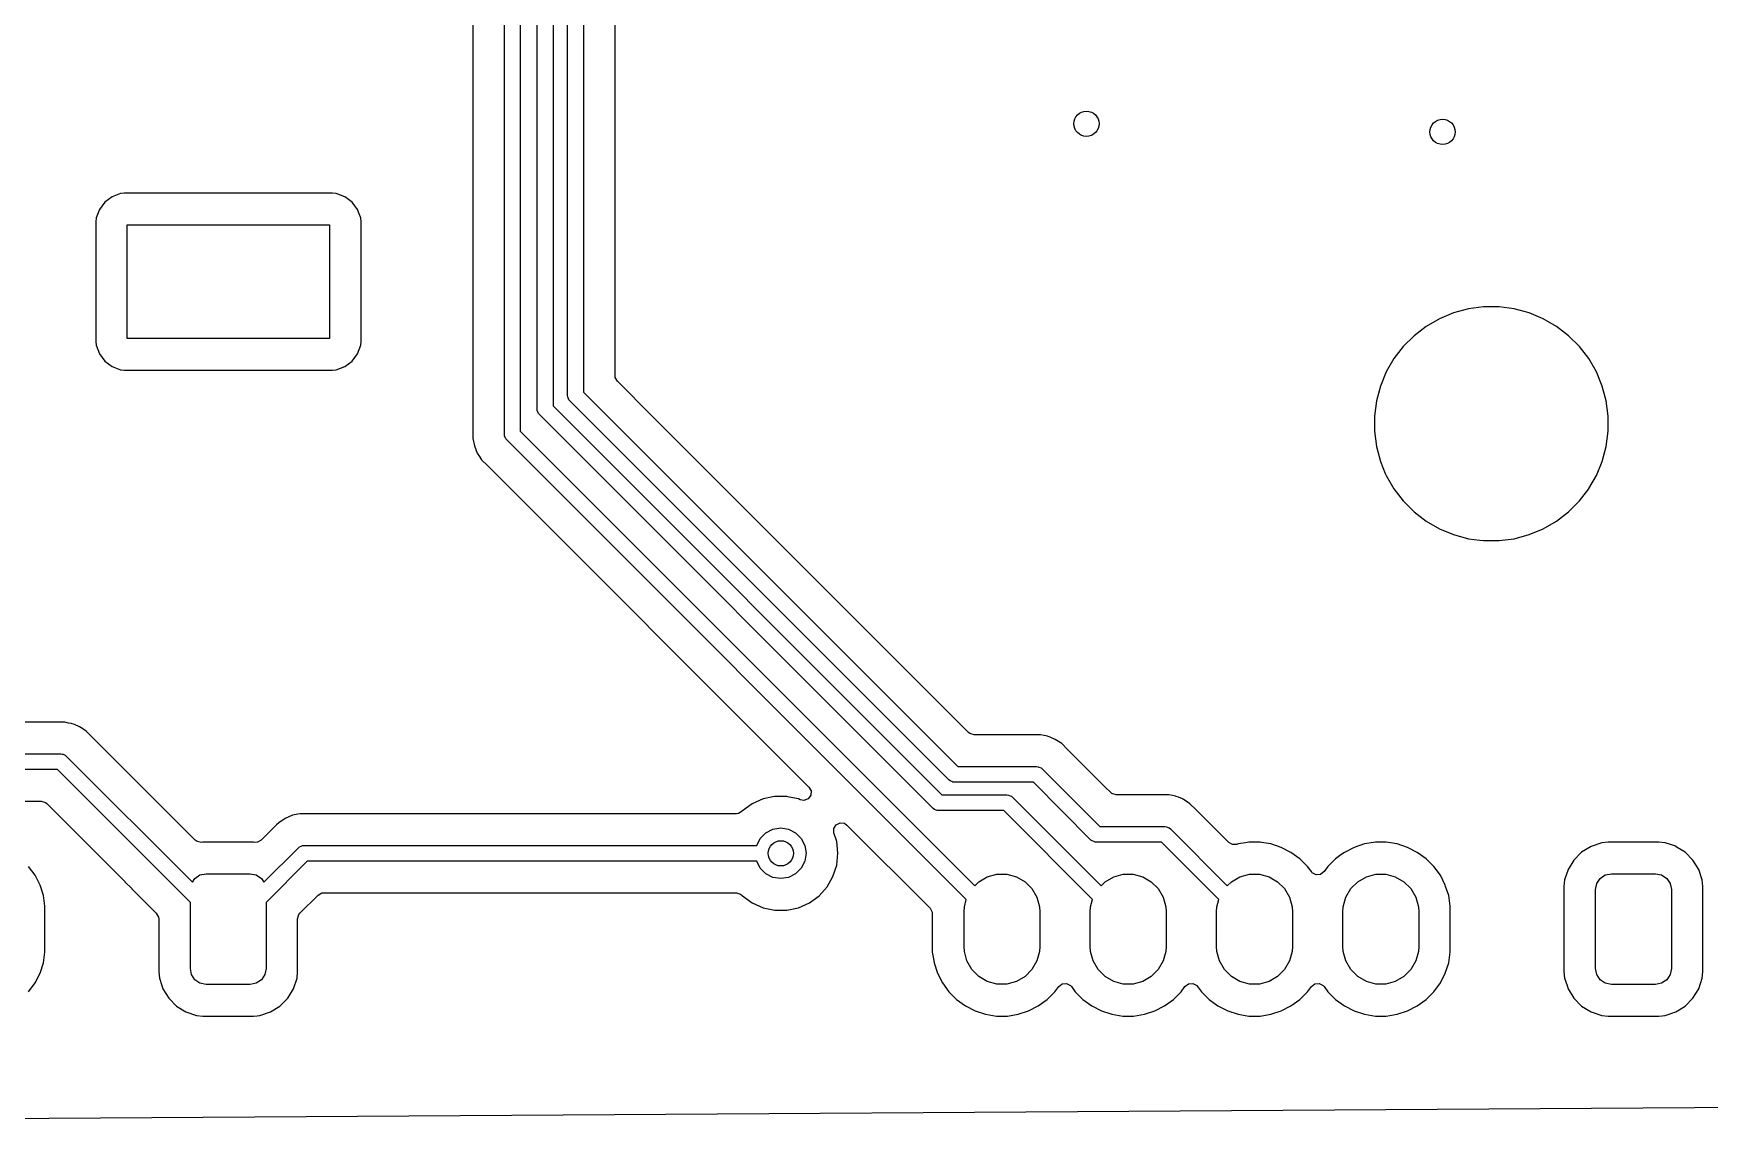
# Model space of a CAD drawing. Extents: x 0.52 to 4.07, y -3.31 to -0.61.
# Drawn here: x 2.261 to 3.305, y -3.303 to -2.621 of the extents above; entities that cross this region are included whole.
import ezdxf

# ---------------------------------------------------------------- set-up
doc = ezdxf.new("R2010")
doc.units = 0
doc.header["$MEASUREMENT"] = 0
doc.layers.add('BLACK', color=7, linetype='CONTINUOUS')

msp = doc.modelspace()

# ---------------------------------------------------------------- linework, layer by layer
at = {"layer": 'BLACK', "linetype": 'CONTINUOUS'}
for p, q in [((2.5935, -2.8465), (2.5935, -1.895)), ((2.6033, -1.8929), (2.6033, -2.8444)), ((2.5844, -1.9739), (2.5844, -2.853)), ((2.5745, -2.855), (2.5745, -1.976)), ((2.5541, -2.8709), (2.5541, -2.0556)), ((2.564, -2.0535), (2.564, -2.8688)), ((2.5344, -2.1285), (2.5344, -2.8733)), ((2.6231, -2.8342), (2.6231, -2.3665)), ((2.305, -2.7261), (2.3016, -2.7306)), ((2.3095, -2.7227), (2.305, -2.7261)), ((2.305, -2.7261), (2.305, -2.7261)), ((2.3148, -2.7207), (2.3095, -2.7227)), ((2.3095, -2.7227), (2.3095, -2.7227)), ((2.3171, -2.7205), (2.3148, -2.7207)), ((2.4469, -2.7205), (2.3171, -2.7205)), ((2.3171, -2.7205), (2.3171, -2.7205)), ((2.4492, -2.7207), (2.4469, -2.7205)), ((2.4469, -2.7205), (2.4469, -2.7205)), ((2.4469, -2.7205), (2.4469, -2.7205)), ((2.4469, -2.7205), (2.4469, -2.7205)), ((2.4546, -2.7227), (2.4492, -2.7207)), ((2.4492, -2.7207), (2.4492, -2.7207)), ((2.4591, -2.7261), (2.4546, -2.7227)), ((2.4546, -2.7227), (2.4546, -2.7227)), ((2.4625, -2.7306), (2.4591, -2.7261)), ((2.4591, -2.7261), (2.4591, -2.7261)), ((2.2996, -2.7359), (2.2993, -2.7383)), ((2.3016, -2.7306), (2.2996, -2.7359)), ((2.3016, -2.7306), (2.3016, -2.7306)), ((2.4635, -2.7333), (2.4625, -2.7306)), ((2.4625, -2.7306), (2.4625, -2.7306)), ((2.4645, -2.7359), (2.4635, -2.7333)), ((2.4647, -2.7383), (2.4645, -2.7359)), ((2.2993, -2.7383), (2.2993, -2.7383)), ((2.2993, -2.7383), (2.2993, -2.7383)), ((2.2993, -2.7383), (2.2993, -2.8129)), ((2.319, -2.811), (2.319, -2.7402)), ((2.319, -2.7402), (2.445, -2.7402)), ((2.445, -2.7402), (2.445, -2.811)), ((2.4647, -2.8129), (2.4647, -2.7383)), ((3.137, -2.7987), (3.1287, -2.8035)), ((3.1458, -2.795), (3.137, -2.7987)), ((3.137, -2.7987), (3.137, -2.7987)), ((3.155, -2.7926), (3.1458, -2.795)), ((3.1645, -2.7913), (3.155, -2.7926)), ((3.1741, -2.7913), (3.1645, -2.7913)), ((3.1645, -2.7913), (3.1645, -2.7913)), ((3.1835, -2.7926), (3.1741, -2.7913)), ((3.1741, -2.7913), (3.1741, -2.7913)), ((3.1928, -2.795), (3.1835, -2.7926)), ((3.2016, -2.7987), (3.1928, -2.795)), ((3.2099, -2.8035), (3.2016, -2.7987)), ((3.2016, -2.7987), (3.2016, -2.7987)), ((3.1212, -2.8093), (3.1144, -2.816)), ((3.1287, -2.8035), (3.1212, -2.8093)), ((3.1212, -2.8093), (3.1212, -2.8093)), ((3.2174, -2.8093), (3.2099, -2.8035)), ((3.2099, -2.8035), (3.2099, -2.8035)), ((3.2099, -2.8035), (3.2099, -2.8035)), ((3.2242, -2.816), (3.2174, -2.8093)), ((3.2174, -2.8093), (3.2174, -2.8093)), ((2.2993, -2.8129), (2.2993, -2.8129)), ((2.2993, -2.8129), (2.2996, -2.8153)), ((2.2996, -2.8153), (2.3016, -2.8206)), ((2.3016, -2.8206), (2.3016, -2.8206)), ((2.3016, -2.8206), (2.305, -2.8251)), ((2.445, -2.811), (2.319, -2.811)), ((2.4591, -2.8251), (2.4625, -2.8206)), ((2.4625, -2.8206), (2.4645, -2.8153)), ((2.4645, -2.8153), (2.4647, -2.8129)), ((3.1144, -2.816), (3.1086, -2.8236)), ((3.1144, -2.816), (3.1144, -2.816)), ((3.23, -2.8236), (3.2242, -2.816)), ((3.2242, -2.816), (3.2242, -2.816)), ((2.305, -2.8251), (2.305, -2.8251)), ((2.305, -2.8251), (2.3095, -2.8285)), ((2.3095, -2.8285), (2.3095, -2.8285)), ((2.3095, -2.8285), (2.3148, -2.8305)), ((2.3148, -2.8305), (2.3148, -2.8305)), ((2.3148, -2.8305), (2.3151, -2.8305)), ((2.3151, -2.8305), (2.3171, -2.8307)), ((2.3171, -2.8307), (2.4469, -2.8307)), ((2.4469, -2.8307), (2.4492, -2.8305)), ((2.4492, -2.8305), (2.4546, -2.8285)), ((2.4546, -2.8285), (2.4591, -2.8251)), ((3.1086, -2.8236), (3.1038, -2.8319)), ((3.2348, -2.8319), (3.23, -2.8236)), ((2.6232, -2.8353), (2.6231, -2.8342)), ((2.6245, -2.8377), (2.6232, -2.8353)), ((2.6462, -2.8594), (2.6245, -2.8377)), ((3.1002, -2.8407), (3.0977, -2.8499)), ((3.1038, -2.8319), (3.1002, -2.8407)), ((3.1038, -2.8319), (3.1038, -2.8319)), ((3.2384, -2.8407), (3.2348, -2.8319)), ((3.2409, -2.8499), (3.2384, -2.8407)), ((2.5936, -2.8474), (2.5935, -2.8465)), ((2.5943, -2.8492), (2.5936, -2.8474)), ((2.5949, -2.8499), (2.5943, -2.8492)), ((2.5943, -2.8492), (2.5943, -2.8492)), ((2.8312, -3.0862), (2.5949, -2.8499)), ((2.6033, -2.8444), (2.8367, -3.0778)), ((3.0977, -2.8499), (3.0964, -2.8594)), ((3.2421, -2.8594), (3.2409, -2.8499)), ((2.5746, -2.856), (2.5745, -2.855)), ((2.5754, -2.8578), (2.5746, -2.856)), ((2.576, -2.8585), (2.5754, -2.8578)), ((2.5754, -2.8578), (2.5754, -2.8578)), ((2.8213, -3.1039), (2.576, -2.8585)), ((2.5844, -2.853), (2.8268, -3.0955)), ((2.8434, -3.0566), (2.6462, -2.8594)), ((3.0964, -2.8594), (3.0964, -2.8689)), ((3.2421, -2.8689), (3.2421, -2.8594)), ((2.5542, -2.8718), (2.5541, -2.8709)), ((2.555, -2.8736), (2.5542, -2.8718)), ((2.564, -2.8688), (2.8473, -3.1521)), ((3.0964, -2.8689), (3.0977, -2.8784)), ((3.2409, -2.8784), (3.2421, -2.8689)), ((2.5344, -2.8733), (2.5354, -2.878)), ((2.5354, -2.878), (2.5354, -2.878)), ((2.5354, -2.878), (2.5372, -2.8825)), ((2.5372, -2.8825), (2.5372, -2.8825)), ((2.5372, -2.8825), (2.5386, -2.8845)), ((2.5556, -2.8743), (2.555, -2.8736)), ((2.555, -2.8736), (2.555, -2.8736)), ((2.842, -3.1607), (2.5556, -2.8743)), ((3.0977, -2.8784), (3.1002, -2.8876)), ((3.2384, -2.8876), (3.2409, -2.8784)), ((2.5386, -2.8845), (2.5386, -2.8845)), ((2.5386, -2.8845), (2.5399, -2.8866)), ((2.5399, -2.8866), (2.5435, -2.8902)), ((2.5435, -2.8902), (2.5435, -2.8902)), ((2.5435, -2.8902), (2.7439, -3.0906)), ((3.1002, -2.8876), (3.1032, -2.8951)), ((3.2348, -2.8965), (3.2384, -2.8876)), ((3.1032, -2.8951), (3.1038, -2.8965)), ((3.1038, -2.8965), (3.1086, -2.9047)), ((3.2301, -2.9046), (3.2348, -2.8965)), ((3.1086, -2.9047), (3.1086, -2.9047)), ((3.1086, -2.9047), (3.1086, -2.9047)), ((3.1086, -2.9047), (3.1144, -2.9123)), ((3.1144, -2.9123), (3.1144, -2.9123)), ((3.1144, -2.9123), (3.1212, -2.9191)), ((3.2174, -2.9191), (3.2242, -2.9123)), ((3.2242, -2.9123), (3.23, -2.9047)), ((3.23, -2.9047), (3.2301, -2.9046)), ((3.1212, -2.9191), (3.1212, -2.9191)), ((3.1212, -2.9191), (3.1287, -2.9249)), ((3.1287, -2.9249), (3.137, -2.9297)), ((3.2016, -2.9297), (3.2099, -2.9249)), ((3.2099, -2.9249), (3.2174, -2.9191)), ((3.137, -2.9297), (3.1458, -2.9333)), ((3.1458, -2.9333), (3.155, -2.9358)), ((3.1835, -2.9358), (3.1928, -2.9333)), ((3.1928, -2.9333), (3.2016, -2.9297)), ((3.155, -2.9358), (3.1621, -2.9367)), ((3.1621, -2.9367), (3.1645, -2.937)), ((3.1645, -2.937), (3.1645, -2.937)), ((3.1645, -2.937), (3.1741, -2.937)), ((3.1741, -2.937), (3.176, -2.9368)), ((3.176, -2.9368), (3.1835, -2.9358)), ((2.28, -3.0502), (2.1727, -3.0502)), ((2.2824, -3.0507), (2.28, -3.0502)), ((2.28, -3.0502), (2.28, -3.0502)), ((2.28, -3.0502), (2.28, -3.0502)), ((2.2843, -3.051), (2.2824, -3.0507)), ((2.2847, -3.0511), (2.2843, -3.051)), ((2.2861, -3.0517), (2.2847, -3.0511)), ((2.2892, -3.053), (2.2861, -3.0517)), ((2.2912, -3.0543), (2.2892, -3.053)), ((2.2892, -3.053), (2.2892, -3.053)), ((2.2892, -3.053), (2.2892, -3.053)), ((2.2892, -3.053), (2.2892, -3.053)), ((2.2933, -3.0557), (2.2912, -3.0543)), ((2.2969, -3.0593), (2.2933, -3.0557)), ((2.3613, -3.1237), (2.2969, -3.0593)), ((2.2969, -3.0593), (2.2969, -3.0593)), ((2.8442, -3.0573), (2.8434, -3.0566)), ((2.8469, -3.0581), (2.8442, -3.0573)), ((2.8883, -3.0581), (2.8469, -3.0581)), ((2.8906, -3.0585), (2.8883, -3.0581)), ((2.8883, -3.0581), (2.8883, -3.0581)), ((2.8883, -3.0581), (2.8883, -3.0581)), ((2.8926, -3.0589), (2.8906, -3.0585)), ((2.893, -3.059), (2.8926, -3.0589)), ((2.8943, -3.0595), (2.893, -3.059)), ((2.8975, -3.0609), (2.8943, -3.0595)), ((2.8995, -3.0622), (2.8975, -3.0609)), ((2.8975, -3.0609), (2.8975, -3.0609)), ((2.8975, -3.0609), (2.8975, -3.0609)), ((2.8975, -3.0609), (2.8975, -3.0609)), ((2.1625, -3.0699), (2.2776, -3.0699)), ((2.2776, -3.0699), (2.2785, -3.07)), ((2.2785, -3.07), (2.2785, -3.07)), ((2.2785, -3.07), (2.279, -3.0702)), ((2.279, -3.0702), (2.2803, -3.0707)), ((2.2803, -3.0707), (2.2803, -3.0707)), ((2.2803, -3.0707), (2.281, -3.0713)), ((2.281, -3.0713), (2.3596, -3.1499)), ((2.9015, -3.0635), (2.8995, -3.0622)), ((2.9051, -3.0671), (2.9015, -3.0635)), ((2.9285, -3.0906), (2.9051, -3.0671)), ((2.9051, -3.0671), (2.9051, -3.0671)), ((2.2755, -3.0797), (2.1604, -3.0797)), ((2.3583, -3.1625), (2.2755, -3.0797)), ((2.8367, -3.0778), (2.8858, -3.0778)), ((2.8858, -3.0778), (2.8868, -3.0779)), ((2.8868, -3.0779), (2.8868, -3.0779)), ((2.8868, -3.0779), (2.8873, -3.0781)), ((2.8873, -3.0781), (2.8886, -3.0786)), ((2.8886, -3.0786), (2.8886, -3.0786)), ((2.8886, -3.0786), (2.8893, -3.0792)), ((2.8893, -3.0792), (2.9253, -3.1152)), ((2.7439, -3.0906), (2.7452, -3.093)), ((2.8319, -3.0868), (2.8312, -3.0862)), ((2.833, -3.0872), (2.8319, -3.0868)), ((2.8319, -3.0868), (2.8319, -3.0868)), ((2.8337, -3.0875), (2.833, -3.0872)), ((2.8346, -3.0876), (2.8337, -3.0875)), ((2.8337, -3.0875), (2.8337, -3.0875)), ((2.8838, -3.0876), (2.8346, -3.0876)), ((2.9197, -3.1236), (2.8838, -3.0876)), ((2.932, -3.094), (2.9285, -3.0906)), ((2.158, -3.0994), (2.2653, -3.0994)), ((2.2653, -3.0994), (2.268, -3.1002)), ((2.268, -3.1002), (2.2688, -3.1009)), ((2.2688, -3.1009), (2.3174, -3.1495)), ((2.7086, -3.101), (2.7025, -3.1054)), ((2.7154, -3.098), (2.7086, -3.101)), ((2.7086, -3.101), (2.7086, -3.101)), ((2.7214, -3.0967), (2.7154, -3.098)), ((2.7154, -3.098), (2.7154, -3.098)), ((2.7227, -3.0964), (2.7214, -3.0967)), ((2.7301, -3.0964), (2.7227, -3.0964)), ((2.7316, -3.0968), (2.7301, -3.0964)), ((2.7374, -3.098), (2.7316, -3.0968)), ((2.7385, -3.0985), (2.7374, -3.098)), ((2.7374, -3.098), (2.7374, -3.098)), ((2.7408, -3.0989), (2.7385, -3.0985)), ((2.7434, -3.0979), (2.7408, -3.0989)), ((2.745, -3.0957), (2.7434, -3.0979)), ((2.7452, -3.093), (2.745, -3.0957)), ((2.8268, -3.0955), (2.8673, -3.0955)), ((2.8673, -3.0955), (2.8683, -3.0956)), ((2.8683, -3.0956), (2.8683, -3.0956)), ((2.8683, -3.0956), (2.8688, -3.0958)), ((2.8688, -3.0958), (2.8701, -3.0963)), ((2.8701, -3.0963), (2.8701, -3.0963)), ((2.8701, -3.0963), (2.8708, -3.0969)), ((2.8708, -3.0969), (2.926, -3.1521)), ((2.9328, -3.0947), (2.932, -3.094)), ((2.9355, -3.0955), (2.9328, -3.0947)), ((2.9682, -3.0955), (2.9355, -3.0955)), ((2.9706, -3.0959), (2.9682, -3.0955)), ((2.9682, -3.0955), (2.9682, -3.0955)), ((2.9682, -3.0955), (2.9682, -3.0955)), ((2.9725, -3.0963), (2.9706, -3.0959)), ((2.9729, -3.0964), (2.9725, -3.0963)), ((2.9742, -3.0969), (2.9729, -3.0964)), ((2.9768, -3.098), (2.9742, -3.0969)), ((2.9774, -3.0983), (2.9768, -3.098)), ((2.979, -3.0993), (2.9774, -3.0983)), ((2.9774, -3.0983), (2.9774, -3.0983)), ((2.9814, -3.101), (2.979, -3.0993)), ((2.979, -3.0993), (2.979, -3.0993)), ((2.985, -3.1046), (2.9814, -3.101)), ((2.9814, -3.101), (2.9814, -3.101)), ((2.4134, -3.1128), (2.4121, -3.1141)), ((2.4175, -3.1101), (2.4134, -3.1128)), ((2.422, -3.1082), (2.4175, -3.1101)), ((2.4175, -3.1101), (2.4175, -3.1101)), ((2.4254, -3.1075), (2.422, -3.1082)), ((2.422, -3.1082), (2.422, -3.1082)), ((2.4267, -3.1073), (2.4254, -3.1075)), ((2.4254, -3.1075), (2.4254, -3.1075)), ((2.4316, -3.1073), (2.4267, -3.1073)), ((2.6987, -3.1073), (2.4316, -3.1073)), ((2.7, -3.1071), (2.6987, -3.1073)), ((2.7023, -3.1056), (2.7, -3.1071)), ((2.7025, -3.1054), (2.7023, -3.1056)), ((2.7025, -3.1054), (2.7025, -3.1054)), ((2.7609, -3.1141), (2.7634, -3.1129)), ((2.7634, -3.1129), (2.7661, -3.1132)), ((2.7661, -3.1132), (2.7676, -3.1143)), ((2.8221, -3.1045), (2.8213, -3.1039)), ((2.8233, -3.105), (2.8221, -3.1045)), ((2.8221, -3.1045), (2.8221, -3.1045)), ((2.8238, -3.1052), (2.8233, -3.105)), ((2.8248, -3.1053), (2.8238, -3.1052)), ((2.8238, -3.1052), (2.8238, -3.1052)), ((2.8653, -3.1053), (2.8248, -3.1053)), ((2.9207, -3.1607), (2.8653, -3.1053)), ((3.0056, -3.1251), (2.985, -3.1046)), ((2.985, -3.1046), (2.985, -3.1046)), ((2.3625, -3.1246), (2.3613, -3.1237)), ((2.4025, -3.1237), (2.4001, -3.125)), ((2.41, -3.1162), (2.4025, -3.1237)), ((2.4121, -3.1141), (2.41, -3.1162)), ((2.41, -3.1162), (2.41, -3.1162)), ((2.7114, -3.127), (2.7136, -3.1226)), ((2.7136, -3.1226), (2.7171, -3.1191)), ((2.7171, -3.1191), (2.7215, -3.1169)), ((2.7215, -3.1169), (2.7264, -3.1161)), ((2.7264, -3.1161), (2.7312, -3.1169)), ((2.7312, -3.1169), (2.7356, -3.1191)), ((2.7356, -3.1191), (2.7391, -3.1226)), ((2.7391, -3.1226), (2.7414, -3.127)), ((2.7595, -3.1165), (2.7609, -3.1141)), ((2.7595, -3.1192), (2.7595, -3.1165)), ((2.7612, -3.1245), (2.7595, -3.1192)), ((2.7676, -3.1143), (2.8194, -3.1661)), ((2.9205, -3.1242), (2.9197, -3.1236)), ((2.9253, -3.1152), (2.9657, -3.1152)), ((2.9657, -3.1152), (2.9667, -3.1153)), ((2.9667, -3.1153), (2.9667, -3.1153)), ((2.9667, -3.1153), (2.9672, -3.1155)), ((2.9672, -3.1155), (2.9685, -3.116)), ((2.9685, -3.116), (2.9685, -3.116)), ((2.9685, -3.116), (2.9692, -3.1166)), ((2.9692, -3.1166), (3.0047, -3.1521)), ((2.3652, -3.1251), (2.3625, -3.1246)), ((2.3661, -3.125), (2.3652, -3.1251)), ((2.3976, -3.125), (2.3661, -3.125)), ((2.3661, -3.125), (2.3661, -3.125)), ((2.3986, -3.1251), (2.3976, -3.125)), ((2.3976, -3.125), (2.3976, -3.125)), ((2.3976, -3.125), (2.3976, -3.125)), ((2.3976, -3.125), (2.3976, -3.125)), ((2.4001, -3.125), (2.3986, -3.1251)), ((2.4042, -3.1499), (2.4257, -3.1284)), ((2.4257, -3.1284), (2.4264, -3.1278)), ((2.4264, -3.1278), (2.4274, -3.1274)), ((2.4264, -3.1278), (2.4264, -3.1278)), ((2.4274, -3.1274), (2.4282, -3.1271)), ((2.4282, -3.1271), (2.4291, -3.127)), ((2.4282, -3.1271), (2.4282, -3.1271)), ((2.4291, -3.127), (2.7114, -3.127)), ((2.7414, -3.127), (2.7421, -3.1319)), ((2.7421, -3.1319), (2.7414, -3.1368)), ((2.762, -3.1319), (2.7612, -3.1245)), ((2.7612, -3.1393), (2.762, -3.1319)), ((2.9215, -3.1246), (2.9205, -3.1242)), ((2.9205, -3.1242), (2.9205, -3.1242)), ((2.9223, -3.1249), (2.9215, -3.1246)), ((2.9232, -3.125), (2.9223, -3.1249)), ((2.9223, -3.1249), (2.9223, -3.1249)), ((2.9637, -3.125), (2.9232, -3.125)), ((2.9994, -3.1607), (2.9637, -3.125)), ((3.0079, -3.1264), (3.0056, -3.1251)), ((3.0106, -3.1263), (3.0079, -3.1264)), ((3.0115, -3.126), (3.0106, -3.1263)), ((3.0161, -3.1253), (3.0115, -3.126)), ((3.0182, -3.125), (3.0161, -3.1253)), ((3.0251, -3.125), (3.0182, -3.125)), ((3.0261, -3.1251), (3.0251, -3.125)), ((3.0318, -3.126), (3.0261, -3.1251)), ((3.0383, -3.1282), (3.0318, -3.126)), ((3.0318, -3.126), (3.0318, -3.126)), ((3.0318, -3.126), (3.0318, -3.126)), ((3.0444, -3.1313), (3.0383, -3.1282)), ((3.0499, -3.1353), (3.0444, -3.1313)), ((3.0754, -3.1329), (3.0722, -3.1353)), ((3.0777, -3.1313), (3.0754, -3.1329)), ((3.0838, -3.1282), (3.0777, -3.1313)), ((3.0902, -3.126), (3.0838, -3.1282)), ((3.0959, -3.1251), (3.0902, -3.126)), ((3.097, -3.125), (3.0959, -3.1251)), ((3.1038, -3.125), (3.097, -3.125)), ((3.1049, -3.1251), (3.1038, -3.125)), ((3.1105, -3.126), (3.1049, -3.1251)), ((3.117, -3.1282), (3.1105, -3.126)), ((3.1105, -3.126), (3.1105, -3.126)), ((3.1105, -3.126), (3.1105, -3.126)), ((3.1231, -3.1313), (3.117, -3.1282)), ((3.1286, -3.1353), (3.1231, -3.1313)), ((3.2256, -3.1312), (3.2208, -3.1361)), ((3.2315, -3.1276), (3.2256, -3.1312)), ((3.2381, -3.1254), (3.2315, -3.1276)), ((3.2315, -3.1276), (3.2315, -3.1276)), ((3.2421, -3.125), (3.2381, -3.1254)), ((3.2381, -3.1254), (3.2381, -3.1254)), ((3.2736, -3.125), (3.2421, -3.125)), ((3.2421, -3.125), (3.2421, -3.125)), ((3.2777, -3.1254), (3.2736, -3.125)), ((3.2842, -3.1275), (3.2777, -3.1254)), ((3.2777, -3.1254), (3.2777, -3.1254)), ((3.2842, -3.1276), (3.2842, -3.1275)), ((3.2852, -3.1282), (3.2842, -3.1276)), ((3.2842, -3.1276), (3.2842, -3.1276)), ((3.2901, -3.1312), (3.2852, -3.1282)), ((3.295, -3.1361), (3.2901, -3.1312)), ((2.2615, -3.1456), (2.2575, -3.1401)), ((2.4312, -3.1368), (2.4055, -3.1625)), ((2.7114, -3.1368), (2.4312, -3.1368)), ((2.7136, -3.1411), (2.7114, -3.1368)), ((2.7171, -3.1446), (2.7136, -3.1411)), ((2.7215, -3.1469), (2.7171, -3.1446)), ((2.7356, -3.1446), (2.7312, -3.1469)), ((2.7391, -3.1411), (2.7356, -3.1446)), ((2.7414, -3.1368), (2.7391, -3.1411)), ((2.7589, -3.1464), (2.7612, -3.1393)), ((3.0547, -3.1401), (3.0499, -3.1353)), ((3.0571, -3.1433), (3.0547, -3.1401)), ((3.0547, -3.1401), (3.0547, -3.1401)), ((3.0576, -3.144), (3.0571, -3.1433)), ((3.0601, -3.1453), (3.0576, -3.144)), ((3.065, -3.1433), (3.0628, -3.145)), ((3.0673, -3.1401), (3.065, -3.1433)), ((3.0722, -3.1353), (3.0673, -3.1401)), ((3.0673, -3.1401), (3.0673, -3.1401)), ((3.0722, -3.1353), (3.0722, -3.1353)), ((3.0722, -3.1353), (3.0722, -3.1353)), ((3.1334, -3.1401), (3.1286, -3.1353)), ((3.1375, -3.1456), (3.1334, -3.1401)), ((3.2171, -3.142), (3.215, -3.1485)), ((3.2208, -3.1361), (3.2171, -3.142)), ((3.2171, -3.142), (3.2171, -3.142)), ((3.2986, -3.142), (3.295, -3.1361)), ((3.3008, -3.1485), (3.2986, -3.142)), ((2.2646, -3.1517), (2.2615, -3.1456)), ((2.2667, -3.1582), (2.2646, -3.1517)), ((2.3174, -3.1495), (2.3175, -3.1496)), ((2.3175, -3.1496), (2.3219, -3.1539)), ((2.3219, -3.1539), (2.3219, -3.154)), ((2.3219, -3.154), (2.3371, -3.1692)), ((2.3596, -3.1499), (2.3612, -3.1476)), ((2.3612, -3.1476), (2.3643, -3.1454)), ((2.3643, -3.1454), (2.3681, -3.1447)), ((2.3681, -3.1447), (2.3957, -3.1447)), ((2.3957, -3.1447), (2.3994, -3.1454)), ((2.3994, -3.1454), (2.4026, -3.1476)), ((2.4026, -3.1476), (2.4042, -3.1499)), ((2.7264, -3.1476), (2.7215, -3.1469)), ((2.7312, -3.1469), (2.7264, -3.1476)), ((2.7502, -3.1584), (2.7552, -3.1528)), ((2.7552, -3.1528), (2.7589, -3.1464)), ((2.8473, -3.1521), (2.8498, -3.1496)), ((2.8498, -3.1496), (2.8551, -3.1465)), ((2.8551, -3.1465), (2.8611, -3.1449)), ((2.8611, -3.1449), (2.8673, -3.1449)), ((2.8673, -3.1449), (2.8732, -3.1465)), ((2.8732, -3.1465), (2.8786, -3.1496)), ((2.8786, -3.1496), (2.8829, -3.1539)), ((2.8829, -3.1539), (2.886, -3.1593)), ((2.926, -3.1521), (2.9285, -3.1496)), ((2.9285, -3.1496), (2.9339, -3.1465)), ((2.9339, -3.1465), (2.9398, -3.1449)), ((2.9398, -3.1449), (2.946, -3.1449)), ((2.946, -3.1449), (2.952, -3.1465)), ((2.952, -3.1465), (2.9573, -3.1496)), ((2.9573, -3.1496), (2.9617, -3.1539)), ((2.9617, -3.1539), (2.9647, -3.1593)), ((3.0047, -3.1521), (3.0073, -3.1496)), ((3.0073, -3.1496), (3.0126, -3.1465)), ((3.0126, -3.1465), (3.0186, -3.1449)), ((3.0186, -3.1449), (3.0247, -3.1449)), ((3.0247, -3.1449), (3.0307, -3.1465)), ((3.0307, -3.1465), (3.036, -3.1496)), ((3.036, -3.1496), (3.0404, -3.1539)), ((3.0404, -3.1539), (3.0435, -3.1593)), ((3.0628, -3.145), (3.0601, -3.1453)), ((3.0786, -3.1593), (3.0817, -3.1539)), ((3.0817, -3.1539), (3.086, -3.1496)), ((3.086, -3.1496), (3.0914, -3.1465)), ((3.0914, -3.1465), (3.0973, -3.1449)), ((3.0973, -3.1449), (3.1035, -3.1449)), ((3.1035, -3.1449), (3.1094, -3.1465)), ((3.1094, -3.1465), (3.1148, -3.1496)), ((3.1148, -3.1496), (3.1191, -3.1539)), ((3.1191, -3.1539), (3.1222, -3.1593)), ((3.1405, -3.1517), (3.1375, -3.1456)), ((3.1408, -3.1526), (3.1405, -3.1517)), ((3.1427, -3.1582), (3.1408, -3.1526)), ((3.215, -3.1485), (3.2145, -3.1526)), ((3.2145, -3.1526), (3.2145, -3.2057)), ((3.215, -3.1485), (3.215, -3.1485)), ((3.215, -3.1485), (3.215, -3.1485)), ((3.2343, -3.1545), (3.235, -3.1508)), ((3.2343, -3.2037), (3.2343, -3.1545)), ((3.235, -3.1508), (3.2371, -3.1476)), ((3.2371, -3.1476), (3.2403, -3.1454)), ((3.2403, -3.1454), (3.2441, -3.1447)), ((3.2441, -3.1447), (3.2717, -3.1447)), ((3.2717, -3.1447), (3.2754, -3.1454)), ((3.2754, -3.1454), (3.2786, -3.1476)), ((3.2786, -3.1476), (3.2807, -3.1508)), ((3.2807, -3.1508), (3.2815, -3.1545)), ((3.2815, -3.1545), (3.2815, -3.2037)), ((3.3012, -3.1526), (3.3008, -3.1485)), ((3.3012, -3.2057), (3.3012, -3.1526)), ((2.2677, -3.1649), (2.2667, -3.1582)), ((2.2677, -3.1934), (2.2677, -3.1649)), ((2.3583, -3.2037), (2.3583, -3.1625)), ((2.4055, -3.1625), (2.4055, -3.2037)), ((2.4266, -3.1692), (2.4379, -3.1579)), ((2.4379, -3.1579), (2.4403, -3.1566)), ((2.4403, -3.1566), (2.4414, -3.1565)), ((2.4414, -3.1565), (2.6987, -3.1565)), ((2.6987, -3.1565), (2.7013, -3.1573)), ((2.7013, -3.1573), (2.7023, -3.1581)), ((2.7023, -3.1581), (2.7025, -3.1584)), ((2.7025, -3.1584), (2.7025, -3.1584)), ((2.7025, -3.1584), (2.7086, -3.1628)), ((2.7086, -3.1628), (2.7086, -3.1628)), ((2.7086, -3.1628), (2.7154, -3.1658)), ((2.7374, -3.1658), (2.7442, -3.1628)), ((2.7442, -3.1628), (2.7502, -3.1584)), ((2.8406, -3.1683), (2.8408, -3.1652)), ((2.8408, -3.1652), (2.842, -3.1607)), ((2.886, -3.1593), (2.8876, -3.1652)), ((2.8876, -3.1652), (2.8878, -3.1683)), ((2.9193, -3.1683), (2.9195, -3.1652)), ((2.9195, -3.1652), (2.9207, -3.1607)), ((2.9647, -3.1593), (2.9663, -3.1652)), ((2.9663, -3.1652), (2.9665, -3.1683)), ((2.998, -3.1683), (2.9982, -3.1652)), ((2.9982, -3.1652), (2.9994, -3.1607)), ((3.0435, -3.1593), (3.0451, -3.1652)), ((3.0451, -3.1652), (3.0453, -3.1683)), ((3.0768, -3.1683), (3.077, -3.1652)), ((3.077, -3.1652), (3.0786, -3.1593)), ((3.1222, -3.1593), (3.1238, -3.1652)), ((3.1238, -3.1652), (3.124, -3.1683)), ((3.1437, -3.1649), (3.1427, -3.1582)), ((3.1437, -3.1934), (3.1437, -3.1649)), ((2.3371, -3.1692), (2.3385, -3.1716)), ((2.3385, -3.1716), (2.3386, -3.1727)), ((2.3386, -3.1727), (2.3386, -3.2057)), ((2.4252, -3.1727), (2.426, -3.17)), ((2.4252, -3.2057), (2.4252, -3.1727)), ((2.426, -3.17), (2.4266, -3.1692)), ((2.7154, -3.1658), (2.7154, -3.1658)), ((2.7154, -3.1658), (2.7227, -3.1673)), ((2.7227, -3.1673), (2.7227, -3.1673)), ((2.7227, -3.1673), (2.7301, -3.1673)), ((2.7301, -3.1673), (2.7374, -3.1658)), ((2.7301, -3.1673), (2.7301, -3.1673)), ((2.8194, -3.1661), (2.8207, -3.1685)), ((2.8207, -3.1685), (2.8208, -3.1695)), ((2.8208, -3.1695), (2.8208, -3.1934)), ((2.8406, -3.19), (2.8406, -3.1683)), ((2.8878, -3.1683), (2.8878, -3.19)), ((2.9193, -3.19), (2.9193, -3.1683)), ((2.9665, -3.1683), (2.9665, -3.19)), ((2.998, -3.19), (2.998, -3.1683)), ((3.0453, -3.1683), (3.0453, -3.19)), ((3.0768, -3.19), (3.0768, -3.1683)), ((3.124, -3.1683), (3.124, -3.19)), ((2.2667, -3.2001), (2.2677, -3.1934)), ((2.8208, -3.1934), (2.8217, -3.1986)), ((2.8408, -3.193), (2.8406, -3.19)), ((2.8423, -3.199), (2.8408, -3.193)), ((2.8876, -3.193), (2.886, -3.199)), ((2.8878, -3.19), (2.8876, -3.193)), ((2.9195, -3.193), (2.9193, -3.19)), ((2.9211, -3.199), (2.9195, -3.193)), ((2.9663, -3.193), (2.9647, -3.199)), ((2.9665, -3.19), (2.9663, -3.193)), ((2.9982, -3.193), (2.998, -3.19)), ((2.9998, -3.199), (2.9982, -3.193)), ((3.0451, -3.193), (3.0435, -3.199)), ((3.0453, -3.19), (3.0451, -3.193)), ((3.077, -3.193), (3.0768, -3.19)), ((3.0786, -3.199), (3.077, -3.193)), ((3.1238, -3.193), (3.1222, -3.199)), ((3.124, -3.19), (3.1238, -3.193)), ((3.1427, -3.2001), (3.1437, -3.1934)), ((2.2615, -3.2127), (2.2646, -3.2066)), ((2.2646, -3.2066), (2.2667, -3.2001)), ((2.3386, -3.2057), (2.3386, -3.2057)), ((2.3386, -3.2057), (2.339, -3.2098)), ((2.359, -3.2075), (2.3583, -3.2037)), ((2.4055, -3.2037), (2.4048, -3.2075)), ((2.4248, -3.2098), (2.4252, -3.2057)), ((2.8217, -3.1986), (2.8219, -3.2001)), ((2.8219, -3.2001), (2.824, -3.2066)), ((2.824, -3.2066), (2.8271, -3.2127)), ((2.8454, -3.2043), (2.8423, -3.199)), ((2.8498, -3.2087), (2.8454, -3.2043)), ((2.8829, -3.2043), (2.8786, -3.2087)), ((2.886, -3.199), (2.8829, -3.2043)), ((2.9242, -3.2043), (2.9211, -3.199)), ((2.9285, -3.2087), (2.9242, -3.2043)), ((2.9617, -3.2043), (2.9573, -3.2087)), ((2.9647, -3.199), (2.9617, -3.2043)), ((3.0029, -3.2043), (2.9998, -3.199)), ((3.0073, -3.2087), (3.0029, -3.2043)), ((3.0404, -3.2043), (3.036, -3.2087)), ((3.0435, -3.199), (3.0404, -3.2043)), ((3.0817, -3.2043), (3.0786, -3.199)), ((3.086, -3.2087), (3.0817, -3.2043)), ((3.1191, -3.2043), (3.1148, -3.2087)), ((3.1222, -3.199), (3.1191, -3.2043)), ((3.1375, -3.2127), (3.1405, -3.2066)), ((3.1405, -3.2066), (3.1427, -3.2001)), ((3.2145, -3.2057), (3.2145, -3.2057)), ((3.2145, -3.2057), (3.215, -3.2098)), ((3.235, -3.2075), (3.2343, -3.2037)), ((3.2815, -3.2037), (3.2807, -3.2075)), ((3.3008, -3.2098), (3.3012, -3.2057)), ((2.2575, -3.2182), (2.2615, -3.2127)), ((2.339, -3.2098), (2.339, -3.2098)), ((2.339, -3.2098), (2.3405, -3.2143)), ((2.3405, -3.2143), (2.3411, -3.2163)), ((2.3411, -3.2163), (2.3448, -3.2222)), ((2.3612, -3.2107), (2.359, -3.2075)), ((2.3643, -3.2128), (2.3612, -3.2107)), ((2.3681, -3.2136), (2.3643, -3.2128)), ((2.3957, -3.2136), (2.3681, -3.2136)), ((2.3994, -3.2128), (2.3957, -3.2136)), ((2.4026, -3.2107), (2.3994, -3.2128)), ((2.4048, -3.2075), (2.4026, -3.2107)), ((2.419, -3.2222), (2.4226, -3.2163)), ((2.4226, -3.2163), (2.4248, -3.2098)), ((2.8271, -3.2127), (2.8311, -3.2182)), ((2.8551, -3.2118), (2.8498, -3.2087)), ((2.8611, -3.2134), (2.8551, -3.2118)), ((2.8673, -3.2134), (2.8611, -3.2134)), ((2.8732, -3.2118), (2.8673, -3.2134)), ((2.8786, -3.2087), (2.8732, -3.2118)), ((2.8972, -3.2182), (2.8996, -3.2149)), ((2.8996, -3.2149), (2.9018, -3.2132)), ((2.9018, -3.2132), (2.9045, -3.213)), ((2.9045, -3.213), (2.9069, -3.2143)), ((2.9069, -3.2143), (2.9075, -3.2149)), ((2.9075, -3.2149), (2.9099, -3.2182)), ((2.9339, -3.2118), (2.9285, -3.2087)), ((2.9398, -3.2134), (2.9339, -3.2118)), ((2.946, -3.2134), (2.9398, -3.2134)), ((2.952, -3.2118), (2.946, -3.2134)), ((2.9573, -3.2087), (2.952, -3.2118)), ((2.976, -3.2182), (2.9783, -3.2149)), ((2.9783, -3.2149), (2.9805, -3.2132)), ((2.9805, -3.2132), (2.9833, -3.213)), ((2.9833, -3.213), (2.9857, -3.2143)), ((2.9857, -3.2143), (2.9862, -3.2149)), ((2.9862, -3.2149), (2.9886, -3.2182)), ((3.0126, -3.2118), (3.0073, -3.2087)), ((3.0186, -3.2134), (3.0126, -3.2118)), ((3.0247, -3.2134), (3.0186, -3.2134)), ((3.0307, -3.2118), (3.0247, -3.2134)), ((3.036, -3.2087), (3.0307, -3.2118)), ((3.0547, -3.2182), (3.0571, -3.2149)), ((3.0571, -3.2149), (3.0593, -3.2132)), ((3.0593, -3.2132), (3.062, -3.213)), ((3.062, -3.213), (3.0644, -3.2143)), ((3.0644, -3.2143), (3.065, -3.2149)), ((3.065, -3.2149), (3.0673, -3.2182)), ((3.0914, -3.2118), (3.086, -3.2087)), ((3.0973, -3.2134), (3.0914, -3.2118)), ((3.1035, -3.2134), (3.0973, -3.2134)), ((3.1094, -3.2118), (3.1035, -3.2134)), ((3.1148, -3.2087), (3.1094, -3.2118)), ((3.1334, -3.2182), (3.1375, -3.2127)), ((3.215, -3.2098), (3.215, -3.2098)), ((3.215, -3.2098), (3.2165, -3.2143)), ((3.2165, -3.2143), (3.2171, -3.2163)), ((3.2171, -3.2163), (3.2208, -3.2222)), ((3.2371, -3.2107), (3.235, -3.2075)), ((3.2403, -3.2128), (3.2371, -3.2107)), ((3.2441, -3.2136), (3.2403, -3.2128)), ((3.2717, -3.2136), (3.2441, -3.2136)), ((3.2754, -3.2128), (3.2717, -3.2136)), ((3.2786, -3.2107), (3.2754, -3.2128)), ((3.2807, -3.2075), (3.2786, -3.2107)), ((3.295, -3.2222), (3.2986, -3.2163)), ((3.2986, -3.2163), (3.3008, -3.2098)), ((2.3448, -3.2222), (2.3497, -3.2271)), ((2.3497, -3.2271), (2.3555, -3.2307)), ((2.4082, -3.2307), (2.4141, -3.2271)), ((2.4141, -3.2271), (2.419, -3.2222)), ((2.8311, -3.2182), (2.8359, -3.223)), ((2.8359, -3.223), (2.8415, -3.227)), ((2.8415, -3.227), (2.8475, -3.2301)), ((2.8808, -3.2301), (2.8869, -3.227)), ((2.8869, -3.227), (2.8924, -3.223)), ((2.8924, -3.223), (2.8972, -3.2182)), ((2.9099, -3.2182), (2.9147, -3.223)), ((2.9147, -3.223), (2.9202, -3.227)), ((2.9202, -3.227), (2.9263, -3.2301)), ((2.9595, -3.2301), (2.9656, -3.227)), ((2.9656, -3.227), (2.9711, -3.223)), ((2.9711, -3.223), (2.976, -3.2182)), ((2.9886, -3.2182), (2.9934, -3.223)), ((2.9934, -3.223), (2.9989, -3.227)), ((2.9989, -3.227), (3.005, -3.2301)), ((3.0383, -3.2301), (3.0444, -3.227)), ((3.0444, -3.227), (3.0499, -3.223)), ((3.0499, -3.223), (3.0547, -3.2182)), ((3.0673, -3.2182), (3.0722, -3.223)), ((3.0722, -3.223), (3.0777, -3.227)), ((3.0777, -3.227), (3.0838, -3.2301)), ((3.117, -3.2301), (3.1231, -3.227)), ((3.1231, -3.227), (3.1286, -3.223)), ((3.1286, -3.223), (3.1334, -3.2182)), ((3.2208, -3.2222), (3.2256, -3.2271)), ((3.2256, -3.2271), (3.2315, -3.2307)), ((3.2842, -3.2307), (3.2901, -3.2271)), ((3.2901, -3.2271), (3.295, -3.2222)), ((2.3555, -3.2307), (2.3621, -3.2329)), ((2.3621, -3.2329), (2.3661, -3.2333)), ((2.3661, -3.2333), (2.3976, -3.2333)), ((2.3976, -3.2333), (2.3999, -3.2331)), ((2.3976, -3.2333), (2.3976, -3.2333)), ((2.3976, -3.2333), (2.3976, -3.2333)), ((2.3999, -3.2331), (2.4017, -3.2329)), ((2.4017, -3.2329), (2.4082, -3.2307)), ((2.8475, -3.2301), (2.854, -3.2322)), ((2.854, -3.2322), (2.8608, -3.2333)), ((2.8608, -3.2333), (2.8608, -3.2333)), ((2.8608, -3.2333), (2.8676, -3.2333)), ((2.8676, -3.2333), (2.8743, -3.2322)), ((2.8676, -3.2333), (2.8676, -3.2333)), ((2.8743, -3.2322), (2.8808, -3.2301)), ((2.9263, -3.2301), (2.9328, -3.2322)), ((2.9328, -3.2322), (2.9395, -3.2333)), ((2.9395, -3.2333), (2.9395, -3.2333)), ((2.9395, -3.2333), (2.9463, -3.2333)), ((2.9463, -3.2333), (2.9531, -3.2322)), ((2.9463, -3.2333), (2.9463, -3.2333)), ((2.9531, -3.2322), (2.9595, -3.2301)), ((3.005, -3.2301), (3.0115, -3.2322)), ((3.0115, -3.2322), (3.0182, -3.2333)), ((3.0182, -3.2333), (3.0182, -3.2333)), ((3.0182, -3.2333), (3.0251, -3.2333)), ((3.0251, -3.2333), (3.0318, -3.2322)), ((3.0251, -3.2333), (3.0251, -3.2333)), ((3.0318, -3.2322), (3.0383, -3.2301)), ((3.0838, -3.2301), (3.0902, -3.2322)), ((3.0902, -3.2322), (3.097, -3.2333)), ((3.097, -3.2333), (3.097, -3.2333)), ((3.097, -3.2333), (3.1038, -3.2333)), ((3.1038, -3.2333), (3.1105, -3.2322)), ((3.1038, -3.2333), (3.1038, -3.2333)), ((3.1105, -3.2322), (3.117, -3.2301)), ((3.2315, -3.2307), (3.2381, -3.2329)), ((3.2381, -3.2329), (3.2421, -3.2333)), ((3.2421, -3.2333), (3.2736, -3.2333)), ((3.2736, -3.2333), (3.2758, -3.2331)), ((3.2736, -3.2333), (3.2736, -3.2333)), ((3.2736, -3.2333), (3.2736, -3.2333)), ((3.2758, -3.2331), (3.2777, -3.2329)), ((3.2777, -3.2329), (3.2842, -3.2307)), ((4.068, -3.2855), (1.309, -3.3034))]:
    msp.add_line(p, q, dxfattribs=at)
at = {"layer": 'BLACK'}
for centre in [(2.9169, -2.6772), (3.1389, -2.6823), (2.7264, -3.1319)]:
    msp.add_circle(centre, 0.00787, dxfattribs=at)

doc.saveas('drawing.dxf')
